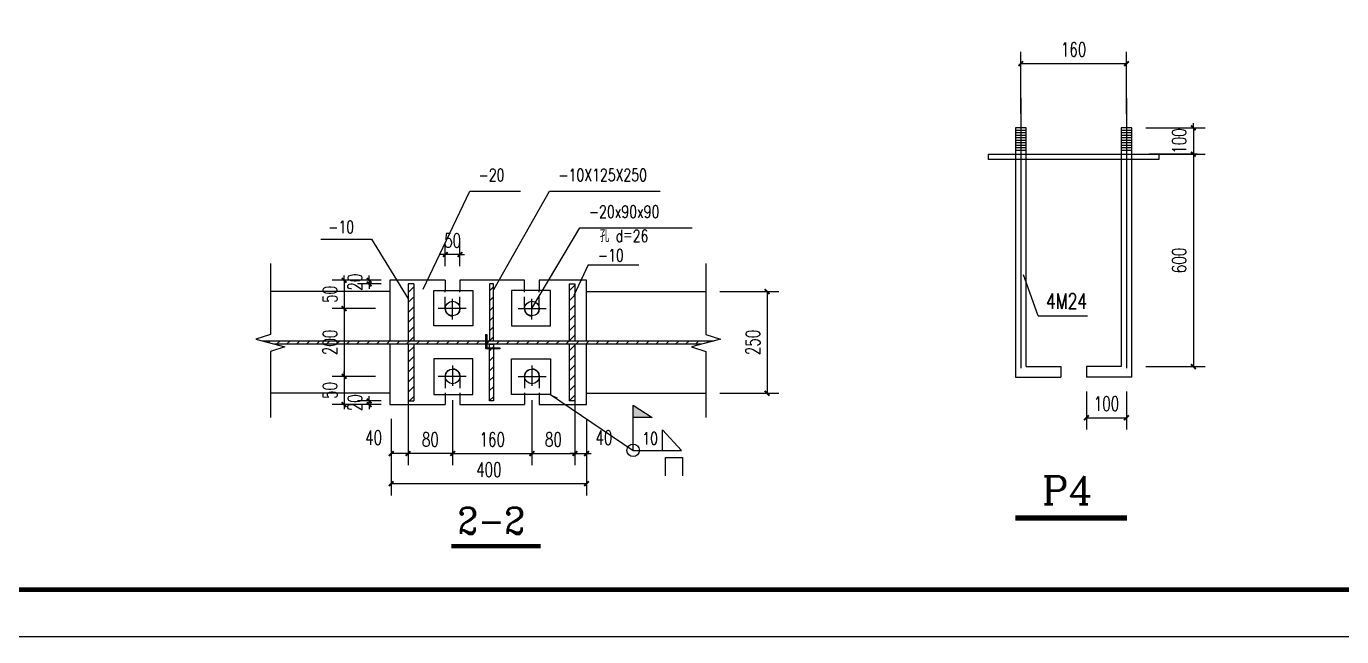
# Model space of a CAD drawing. Extents: x -695511 to 885008, y -751583 to -95266.
# Drawn here: x -16322 to 11651, y -704162 to -691197 of the extents above; entities that cross this region are included whole.
import ezdxf

# ---------------------------------------------------------------- set-up
doc = ezdxf.new("R2010")
doc.units = 0
doc.header["$LTSCALE"] = 1000
doc.header["$MEASUREMENT"] = 0
doc.linetypes.add('CENTER', pattern=[2, 1.25, -0.25, 0.25, -0.25])
doc.linetypes.add('DASH', pattern=[0.35, 0.25, -0.1])
for name, color, linetype in [('AXIS', 3, 'Continuous'), ('DIM-01', 3, 'Continuous'), ('DOTE', 1, 'Continuous'), ('hatch', 251, 'Continuous'), ('OUT', 4, 'Continuous'), ('PUB_DIM', 3, 'Continuous'), ('PUB_TEXT', 7, 'Continuous'), ('PUB_TITLE', 4, 'Continuous'), ('XT', 4, 'Continuous'), ('附属构件', 3, 'Continuous')]:
    doc.layers.add(name, color=color, linetype=linetype)
doc.styles.add('DIM_FONT', font='SIMPLEX', dxfattribs={"width": 0.7, "bigfont": 'GBCBIG'})
doc.styles.add('HZTXTWIN', font='romans', dxfattribs={"width": 0.75, "height": 400, "bigfont": 'HZTXT1.SHX'})
doc.styles.add('ROMANC', font='romanc.shx', dxfattribs={"width": 0.7, "height": 350})
doc.dimstyles.new('DIMN', dxfattribs={"dimtxt": 300, "dimasz": 100, "dimexe": 250, "dimexo": 300, "dimgap": 150, "dimtad": 1, "dimdec": 0, "dimzin": 0, "dimdsep": 46, "dimtxsty": 'DIM_FONT', "dimblk": 'ARCHTICK', "dimcen": 0.09, "dimclrt": 7, "dimazin": 2, "dimtfac": 1, "dimtdec": 0, "dimtix": 1, "dimtmove": 2, "dimatfit": 3, "dimfxl": 1, "dimtolj": 1, "dimtzin": 0, "dimarcsym": 0})
pattern_1 = [(45, (-364611.14, -680542.44), (-106.06602, 106.06602), [])]

# ---------------------------------------------------------------- blocks, each defined once
blk = doc.blocks.new('_ArchTick')
at = {"color": 0, "linetype": 'ByBlock', "const_width": 0.4}
blk.add_lwpolyline([(-0.5, -0.5), (0.5, 0.5)], dxfattribs=at)
blk = doc.blocks.new('*D246')
at = {"layer": 'Defpoints', "color": 0, "transparency": 16777216}
for p in [(7480, -693914), (7187, -698426), (8497, -698426)]:
    blk.add_point(p, dxfattribs=at)
at = {"layer": 'PUB_DIM', "color": 0, "lineweight": -2, "transparency": 16777216}
for p, q in [((7780, -693914), (8747, -693914)), ((8497, -693914), (8497, -698426)), ((7487, -698426), (8747, -698426))]:
    blk.add_line(p, q, dxfattribs=at)
at = {"layer": 'PUB_DIM', "color": 0, "linetype": 'ByBlock', "lineweight": -2, "transparency": 16777216, "xscale": 100, "yscale": 100, "zscale": 100}
for p, rotation in [((8497, -693914), 90), ((8497, -698426), 270)]:
    blk.add_blockref('_ArchTick', p, dxfattribs=dict(at, rotation=rotation))
at = {"layer": 'PUB_DIM', "color": 7, "transparency": 16777216, "insert": (8197, -696170), "char_height": 300, "attachment_point": 5, "rotation": 90, "style": 'DIM_FONT'}
blk.add_mtext('\\A1;600', dxfattribs=at)
blk = doc.blocks.new('*D247')
at = {"layer": 'Defpoints', "color": 0, "transparency": 16777216}
for p in [(7187, -693353), (7480, -693914), (8497, -693914)]:
    blk.add_point(p, dxfattribs=at)
at = {"layer": 'PUB_DIM', "color": 0, "lineweight": -2, "transparency": 16777216}
for p, q in [((7487, -693353), (8747, -693353)), ((8497, -693353), (8497, -693253)), ((8497, -693353), (8497, -693914)), ((7780, -693914), (8747, -693914)), ((8497, -693914), (8497, -694014))]:
    blk.add_line(p, q, dxfattribs=at)
at = {"layer": 'PUB_DIM', "color": 0, "linetype": 'ByBlock', "lineweight": -2, "transparency": 16777216, "xscale": 100, "yscale": 100, "zscale": 100}
for p, rotation in [((8497, -693353), 270), ((8497, -693914), 90)]:
    blk.add_blockref('_ArchTick', p, dxfattribs=dict(at, rotation=rotation))
at = {"layer": 'PUB_DIM', "color": 7, "transparency": 16777216, "insert": (8197, -693633), "char_height": 300, "attachment_point": 5, "rotation": 90, "style": 'DIM_FONT'}
blk.add_mtext('\\A1;100', dxfattribs=at)
blk = doc.blocks.new('*D248')
at = {"layer": 'Defpoints', "color": 0, "transparency": 16777216}
for p in [(7075, -691989), (4825, -693353), (7075, -693353)]:
    blk.add_point(p, dxfattribs=at)
at = {"layer": 'PUB_DIM', "color": 0, "lineweight": -2, "transparency": 16777216}
for p, q in [((4825, -693053), (4825, -691739)), ((7075, -693053), (7075, -691739)), ((4825, -691989), (7075, -691989))]:
    blk.add_line(p, q, dxfattribs=at)
at = {"layer": 'PUB_DIM', "color": 0, "linetype": 'ByBlock', "lineweight": -2, "transparency": 16777216, "xscale": 100, "yscale": 100, "zscale": 100, "rotation": 180}
blk.add_blockref('_ArchTick', (4825, -691989), dxfattribs=at)
at = {"layer": 'PUB_DIM', "color": 0, "linetype": 'ByBlock', "lineweight": -2, "transparency": 16777216, "xscale": 100, "yscale": 100, "zscale": 100}
blk.add_blockref('_ArchTick', (7075, -691989), dxfattribs=at)
at = {"layer": 'PUB_DIM', "color": 7, "transparency": 16777216, "insert": (5950, -691689), "char_height": 300, "attachment_point": 5, "style": 'DIM_FONT'}
blk.add_mtext('\\A1;160', dxfattribs=at)
blk = doc.blocks.new('*D255')
at = {"layer": 'Defpoints', "color": 0, "transparency": 16777216}
for p in [(6224, -698651), (7075, -698651), (7075, -699513)]:
    blk.add_point(p, dxfattribs=at)
at = {"layer": 'PUB_DIM', "color": 0, "lineweight": -2, "transparency": 16777216}
for p, q in [((6224, -698951), (6224, -699763)), ((7075, -698951), (7075, -699763)), ((6224, -699513), (7075, -699513))]:
    blk.add_line(p, q, dxfattribs=at)
at = {"layer": 'PUB_DIM', "color": 0, "linetype": 'ByBlock', "lineweight": -2, "transparency": 16777216, "xscale": 100, "yscale": 100, "zscale": 100, "rotation": 180}
blk.add_blockref('_ArchTick', (6224, -699513), dxfattribs=at)
at = {"layer": 'PUB_DIM', "color": 0, "linetype": 'ByBlock', "lineweight": -2, "transparency": 16777216, "xscale": 100, "yscale": 100, "zscale": 100}
blk.add_blockref('_ArchTick', (7075, -699513), dxfattribs=at)
at = {"layer": 'PUB_DIM', "color": 7, "transparency": 16777216, "insert": (6649, -699213), "char_height": 300, "attachment_point": 5, "style": 'DIM_FONT'}
blk.add_mtext('\\A1;100', dxfattribs=at)
blk = doc.blocks.new('*D256')
at = {"layer": 'Defpoints', "color": 0, "transparency": 16777216}
for p in [(-8562, -699502), (-4408, -699502), (-8562, -700914)]:
    blk.add_point(p, dxfattribs=at)
at = {"layer": 'PUB_DIM', "color": 0, "lineweight": -2, "transparency": 16777216}
for p, q in [((-8562, -699802), (-8562, -701164)), ((-4408, -699802), (-4408, -701164)), ((-4408, -700914), (-8562, -700914))]:
    blk.add_line(p, q, dxfattribs=at)
at = {"layer": 'PUB_DIM', "color": 0, "linetype": 'ByBlock', "lineweight": -2, "transparency": 16777216, "xscale": 100, "yscale": 100, "zscale": 100, "rotation": 180}
blk.add_blockref('_ArchTick', (-8562, -700914), dxfattribs=at)
at = {"layer": 'PUB_DIM', "color": 0, "linetype": 'ByBlock', "lineweight": -2, "transparency": 16777216, "xscale": 100, "yscale": 100, "zscale": 100}
blk.add_blockref('_ArchTick', (-4408, -700914), dxfattribs=at)
at = {"layer": 'PUB_DIM', "color": 7, "transparency": 16777216, "insert": (-6485, -700614), "char_height": 300, "attachment_point": 5, "style": 'DIM_FONT'}
blk.add_mtext('\\A1;400', dxfattribs=at)
blk = doc.blocks.new('*D257')
at = {"layer": 'Defpoints', "color": 0, "transparency": 16777216}
for p in [(-7256, -699106), (-5570, -699106), (-5570, -700272)]:
    blk.add_point(p, dxfattribs=at)
at = {"layer": 'PUB_DIM', "color": 0, "lineweight": -2, "transparency": 16777216}
for p, q in [((-7256, -699406), (-7256, -700522)), ((-5570, -699406), (-5570, -700522)), ((-7256, -700272), (-5570, -700272))]:
    blk.add_line(p, q, dxfattribs=at)
at = {"layer": 'PUB_DIM', "color": 0, "linetype": 'ByBlock', "lineweight": -2, "transparency": 16777216, "xscale": 100, "yscale": 100, "zscale": 100, "rotation": 180}
blk.add_blockref('_ArchTick', (-7256, -700272), dxfattribs=at)
at = {"layer": 'PUB_DIM', "color": 0, "linetype": 'ByBlock', "lineweight": -2, "transparency": 16777216, "xscale": 100, "yscale": 100, "zscale": 100}
blk.add_blockref('_ArchTick', (-5570, -700272), dxfattribs=at)
at = {"layer": 'PUB_DIM', "color": 7, "transparency": 16777216, "insert": (-6413, -699972), "char_height": 300, "attachment_point": 5, "style": 'DIM_FONT'}
blk.add_mtext('\\A1;160', dxfattribs=at)
blk = doc.blocks.new('*D258')
at = {"layer": 'Defpoints', "color": 0, "transparency": 16777216}
for p in [(-8643, -698632), (-9564, -699232), (-8643, -699232)]:
    blk.add_point(p, dxfattribs=at)
at = {"layer": 'PUB_DIM', "color": 0, "lineweight": -2, "transparency": 16777216}
for p, q in [((-8943, -698632), (-9814, -698632)), ((-9564, -698632), (-9564, -698532)), ((-9564, -698632), (-9564, -699232)), ((-8943, -699232), (-9814, -699232)), ((-9564, -699232), (-9564, -699332))]:
    blk.add_line(p, q, dxfattribs=at)
at = {"layer": 'PUB_DIM', "color": 0, "linetype": 'ByBlock', "lineweight": -2, "transparency": 16777216, "xscale": 100, "yscale": 100, "zscale": 100}
for p, rotation in [((-9564, -698632), 270), ((-9564, -699232), 90)]:
    blk.add_blockref('_ArchTick', p, dxfattribs=dict(at, rotation=rotation))
at = {"layer": 'PUB_DIM', "color": 7, "transparency": 16777216, "insert": (-9864, -698932), "char_height": 300, "attachment_point": 5, "rotation": 90, "style": 'DIM_FONT'}
blk.add_mtext('\\A1;50', dxfattribs=at)
blk = doc.blocks.new('*D259')
at = {"layer": 'Defpoints', "color": 0, "transparency": 16777216}
for p in [(-8688, -697192), (-9564, -698632), (-8593, -698632)]:
    blk.add_point(p, dxfattribs=at)
at = {"layer": 'PUB_DIM', "color": 0, "lineweight": -2, "transparency": 16777216}
for p, q in [((-8988, -697192), (-9814, -697192)), ((-9564, -697192), (-9564, -698632)), ((-8893, -698632), (-9814, -698632))]:
    blk.add_line(p, q, dxfattribs=at)
at = {"layer": 'PUB_DIM', "color": 0, "linetype": 'ByBlock', "lineweight": -2, "transparency": 16777216, "xscale": 100, "yscale": 100, "zscale": 100}
for p, rotation in [((-9564, -697192), 90), ((-9564, -698632), 270)]:
    blk.add_blockref('_ArchTick', p, dxfattribs=dict(at, rotation=rotation))
at = {"layer": 'PUB_DIM', "color": 7, "transparency": 16777216, "insert": (-9864, -697912), "char_height": 300, "attachment_point": 5, "rotation": 90, "style": 'DIM_FONT'}
blk.add_mtext('\\A1;200', dxfattribs=at)
blk = doc.blocks.new('*D260')
at = {"layer": 'Defpoints', "color": 0, "transparency": 16777216}
for p in [(-7256, -698836), (-8202, -699232), (-8202, -700272)]:
    blk.add_point(p, dxfattribs=at)
at = {"layer": 'PUB_DIM', "color": 0, "lineweight": -2, "transparency": 16777216}
for p, q in [((-7256, -699136), (-7256, -700522)), ((-8202, -699532), (-8202, -700522)), ((-7256, -700272), (-8202, -700272))]:
    blk.add_line(p, q, dxfattribs=at)
at = {"layer": 'PUB_DIM', "color": 0, "linetype": 'ByBlock', "lineweight": -2, "transparency": 16777216, "xscale": 100, "yscale": 100, "zscale": 100, "rotation": 180}
blk.add_blockref('_ArchTick', (-8202, -700272), dxfattribs=at)
at = {"layer": 'PUB_DIM', "color": 0, "linetype": 'ByBlock', "lineweight": -2, "transparency": 16777216, "xscale": 100, "yscale": 100, "zscale": 100}
blk.add_blockref('_ArchTick', (-7256, -700272), dxfattribs=at)
at = {"layer": 'PUB_DIM', "color": 7, "transparency": 16777216, "insert": (-7729, -699972), "char_height": 300, "attachment_point": 5, "style": 'DIM_FONT'}
blk.add_mtext('\\A1;80', dxfattribs=at)
blk = doc.blocks.new('*D261')
at = {"layer": 'Defpoints', "color": 0, "transparency": 16777216}
for p in [(-8593, -696592), (-9564, -697192), (-8593, -697192)]:
    blk.add_point(p, dxfattribs=at)
at = {"layer": 'PUB_DIM', "color": 0, "lineweight": -2, "transparency": 16777216}
for p, q in [((-9564, -696592), (-9564, -696492)), ((-8893, -696592), (-9814, -696592)), ((-9564, -696592), (-9564, -697192)), ((-8893, -697192), (-9814, -697192)), ((-9564, -697192), (-9564, -697292))]:
    blk.add_line(p, q, dxfattribs=at)
at = {"layer": 'PUB_DIM', "color": 0, "linetype": 'ByBlock', "lineweight": -2, "transparency": 16777216, "xscale": 100, "yscale": 100, "zscale": 100}
for p, rotation in [((-9564, -696592), 270), ((-9564, -697192), 90)]:
    blk.add_blockref('_ArchTick', p, dxfattribs=dict(at, rotation=rotation))
at = {"layer": 'PUB_DIM', "color": 7, "transparency": 16777216, "insert": (-9864, -696892), "char_height": 300, "attachment_point": 5, "rotation": 90, "style": 'DIM_FONT'}
blk.add_mtext('\\A1;50', dxfattribs=at)
blk = doc.blocks.new('*D262')
at = {"layer": 'Defpoints', "color": 0, "transparency": 16777216}
for p in [(-1871, -696832), (-1871, -698992), (-569, -698992)]:
    blk.add_point(p, dxfattribs=at)
at = {"layer": 'PUB_DIM', "color": 0, "lineweight": -2, "transparency": 16777216}
for p, q in [((-1571, -696832), (-319, -696832)), ((-569, -696832), (-569, -698992)), ((-1571, -698992), (-319, -698992))]:
    blk.add_line(p, q, dxfattribs=at)
at = {"layer": 'PUB_DIM', "color": 0, "linetype": 'ByBlock', "lineweight": -2, "transparency": 16777216, "xscale": 100, "yscale": 100, "zscale": 100}
for p, rotation in [((-569, -696832), 90), ((-569, -698992), 270)]:
    blk.add_blockref('_ArchTick', p, dxfattribs=dict(at, rotation=rotation))
at = {"layer": 'PUB_DIM', "color": 7, "transparency": 16777216, "insert": (-869, -697912), "char_height": 300, "attachment_point": 5, "rotation": 90, "style": 'DIM_FONT'}
blk.add_mtext('\\A1;250', dxfattribs=at)
blk = doc.blocks.new('*D263')
at = {"layer": 'Defpoints', "color": 0, "transparency": 16777216}
for p in [(-5570, -698836), (-4655, -699232), (-4655, -700272)]:
    blk.add_point(p, dxfattribs=at)
at = {"layer": 'PUB_DIM', "color": 0, "lineweight": -2, "transparency": 16777216}
for p, q in [((-5570, -699136), (-5570, -700522)), ((-4655, -699532), (-4655, -700522)), ((-5570, -700272), (-4655, -700272))]:
    blk.add_line(p, q, dxfattribs=at)
at = {"layer": 'PUB_DIM', "color": 0, "linetype": 'ByBlock', "lineweight": -2, "transparency": 16777216, "xscale": 100, "yscale": 100, "zscale": 100, "rotation": 180}
blk.add_blockref('_ArchTick', (-5570, -700272), dxfattribs=at)
at = {"layer": 'PUB_DIM', "color": 0, "linetype": 'ByBlock', "lineweight": -2, "transparency": 16777216, "xscale": 100, "yscale": 100, "zscale": 100}
blk.add_blockref('_ArchTick', (-4655, -700272), dxfattribs=at)
at = {"layer": 'PUB_DIM', "color": 7, "transparency": 16777216, "insert": (-5112, -699972), "char_height": 300, "attachment_point": 5, "style": 'DIM_FONT'}
blk.add_mtext('\\A1;80', dxfattribs=at)
blk = doc.blocks.new('*D264')
at = {"layer": 'Defpoints', "color": 0, "transparency": 16777216}
for p in [(-8202, -698836), (-8562, -699232), (-8562, -700272)]:
    blk.add_point(p, dxfattribs=at)
at = {"layer": 'PUB_DIM', "color": 0, "lineweight": -2, "transparency": 16777216}
for p, q in [((-8202, -699136), (-8202, -700522)), ((-8562, -699532), (-8562, -700522)), ((-8202, -700272), (-8562, -700272))]:
    blk.add_line(p, q, dxfattribs=at)
at = {"layer": 'PUB_DIM', "color": 0, "linetype": 'ByBlock', "lineweight": -2, "transparency": 16777216, "xscale": 100, "yscale": 100, "zscale": 100, "rotation": 180}
blk.add_blockref('_ArchTick', (-8562, -700272), dxfattribs=at)
at = {"layer": 'PUB_DIM', "color": 0, "linetype": 'ByBlock', "lineweight": -2, "transparency": 16777216, "xscale": 100, "yscale": 100, "zscale": 100}
blk.add_blockref('_ArchTick', (-8202, -700272), dxfattribs=at)
at = {"layer": 'PUB_DIM', "color": 7, "transparency": 16777216, "insert": (-8937, -699934), "char_height": 300, "attachment_point": 5, "style": 'DIM_FONT'}
blk.add_mtext('\\A1;40', dxfattribs=at)
blk = doc.blocks.new('*D265')
at = {"layer": 'Defpoints', "color": 0, "transparency": 16777216}
for p in [(-4655, -698836), (-4408, -699232), (-4408, -700272)]:
    blk.add_point(p, dxfattribs=at)
at = {"layer": 'PUB_DIM', "color": 0, "lineweight": -2, "transparency": 16777216}
for p, q in [((-4655, -699136), (-4655, -700522)), ((-4408, -699532), (-4408, -700522)), ((-4655, -700272), (-4755, -700272)), ((-4655, -700272), (-4408, -700272)), ((-4408, -700272), (-4308, -700272))]:
    blk.add_line(p, q, dxfattribs=at)
at = {"layer": 'PUB_DIM', "color": 0, "linetype": 'ByBlock', "lineweight": -2, "transparency": 16777216, "xscale": 100, "yscale": 100, "zscale": 100}
blk.add_blockref('_ArchTick', (-4655, -700272), dxfattribs=at)
at = {"layer": 'PUB_DIM', "color": 0, "linetype": 'ByBlock', "lineweight": -2, "transparency": 16777216, "xscale": 100, "yscale": 100, "zscale": 100, "rotation": 180}
blk.add_blockref('_ArchTick', (-4408, -700272), dxfattribs=at)
at = {"layer": 'PUB_DIM', "color": 7, "transparency": 16777216, "insert": (-4038, -699934), "char_height": 300, "attachment_point": 5, "style": 'DIM_FONT'}
blk.add_mtext('\\A1;40', dxfattribs=at)
blk = doc.blocks.new('*D266')
at = {"layer": 'Defpoints', "color": 0, "transparency": 16777216}
for p in [(-7412, -696045), (-7412, -696592), (-7100, -696592)]:
    blk.add_point(p, dxfattribs=at)
at = {"layer": 'PUB_DIM', "color": 0, "lineweight": -2, "transparency": 16777216}
for p, q in [((-7412, -696292), (-7412, -695795)), ((-7100, -696292), (-7100, -695795)), ((-7412, -696045), (-7512, -696045)), ((-7100, -696045), (-7412, -696045)), ((-7100, -696045), (-7000, -696045))]:
    blk.add_line(p, q, dxfattribs=at)
at = {"layer": 'PUB_DIM', "color": 0, "linetype": 'ByBlock', "lineweight": -2, "transparency": 16777216, "xscale": 100, "yscale": 100, "zscale": 100}
for p, rotation in [((-7412, -696045), 4.27571e-11), ((-7100, -696045), 180.0000000000427)]:
    blk.add_blockref('_ArchTick', p, dxfattribs=dict(at, rotation=rotation))
at = {"layer": 'PUB_DIM', "color": 7, "transparency": 16777216, "insert": (-7256, -695745), "char_height": 300, "attachment_point": 5, "style": 'DIM_FONT'}
blk.add_mtext('\\A1;50', dxfattribs=at)
blk = doc.blocks.new('*D267')
at = {"layer": 'Defpoints', "color": 0, "transparency": 16777216}
for p in [(-9031, -696670), (-8477, -696592), (-8477, -696670)]:
    blk.add_point(p, dxfattribs=at)
at = {"layer": 'PUB_DIM', "color": 0, "lineweight": -2, "transparency": 16777216}
for p, q in [((-9031, -696592), (-9031, -696492)), ((-8777, -696592), (-9281, -696592)), ((-8777, -696670), (-9281, -696670)), ((-9031, -696592), (-9031, -696670)), ((-9031, -696670), (-9031, -696770))]:
    blk.add_line(p, q, dxfattribs=at)
at = {"layer": 'PUB_DIM', "color": 0, "linetype": 'ByBlock', "lineweight": -2, "transparency": 16777216, "xscale": 100, "yscale": 100, "zscale": 100}
for p, rotation in [((-9031, -696592), 270), ((-9031, -696670), 90)]:
    blk.add_blockref('_ArchTick', p, dxfattribs=dict(at, rotation=rotation))
at = {"layer": 'PUB_DIM', "color": 7, "transparency": 16777216, "insert": (-9331, -696631), "char_height": 300, "attachment_point": 5, "rotation": 90, "style": 'DIM_FONT'}
blk.add_mtext('\\A1;20', dxfattribs=at)
blk = doc.blocks.new('*D268')
at = {"layer": 'Defpoints', "color": 0, "transparency": 16777216}
for p in [(-9031, -699155), (-8477, -699155), (-8477, -699232)]:
    blk.add_point(p, dxfattribs=at)
at = {"layer": 'PUB_DIM', "color": 0, "lineweight": -2, "transparency": 16777216}
for p, q in [((-8777, -699155), (-9281, -699155)), ((-8777, -699232), (-9281, -699232)), ((-9031, -699155), (-9031, -699055)), ((-9031, -699232), (-9031, -699155)), ((-9031, -699232), (-9031, -699332))]:
    blk.add_line(p, q, dxfattribs=at)
at = {"layer": 'PUB_DIM', "color": 0, "linetype": 'ByBlock', "lineweight": -2, "transparency": 16777216, "xscale": 100, "yscale": 100, "zscale": 100}
for p, rotation in [((-9031, -699155), 270), ((-9031, -699232), 90)]:
    blk.add_blockref('_ArchTick', p, dxfattribs=dict(at, rotation=rotation))
at = {"layer": 'PUB_DIM', "color": 7, "transparency": 16777216, "insert": (-9331, -699194), "char_height": 300, "attachment_point": 5, "rotation": 90, "style": 'DIM_FONT'}
blk.add_mtext('\\A1;20', dxfattribs=at)

msp = doc.modelspace()

# ---------------------------------------------------------------- hatches: boundary and pattern name
at = {"layer": 'XT'}
h = msp.add_hatch(dxfattribs=at)
h.set_pattern_fill('ANSI31', scale=1200, style=0)
h.set_pattern_definition(pattern_1)
h.paths.add_polyline_path([(-4655, -696670), (-4775, -696670), (-4775, -697876.3), (-4655, -697876.3)])
h.paths.add_polyline_path([(-6386.5, -696670), (-6470.3, -696670), (-6470.3, -697876.3), (-6386.5, -697876.3)])
h.paths.add_polyline_path([(-6386.5, -697948.3), (-6470.3, -697948.3), (-6470.3, -699154.7), (-6386.5, -699154.7)])
h.paths.add_polyline_path([(-8081.8, -696670), (-8201.8, -696670), (-8201.8, -697876.3), (-8081.8, -697876.3)])
h.paths.add_polyline_path([(-8201.8, -699154.7), (-8081.8, -699154.7), (-8081.8, -697948.3), (-8201.8, -697948.3)])
h = msp.add_hatch(dxfattribs=at)
h.set_pattern_fill('ANSI31', scale=1200, style=0)
h.set_pattern_definition(pattern_1)
h.paths.add_polyline_path([(-1957.8, -697948.3), (-1693.8, -697876.3), (-11307, -697876.3), (-11043, -697948.3)])
h.paths.add_polyline_path([(-9957.8, -698200), (-9957.8, -697624.7), (-9620.3, -697624.7), (-9620.3, -698200)], flags=9)
h = msp.add_hatch(dxfattribs=at)
h.set_pattern_fill('ANSI31', scale=1200, style=0)
h.set_pattern_definition(pattern_1)
h.paths.add_polyline_path([(-4655, -697948.3), (-4775, -697948.3), (-4775, -699154.7), (-4655, -699154.7)])

# ---------------------------------------------------------------- linework, layer by layer
at = {"color": 1, "linetype": 'DASH'}
for p, q in [((-7412.1, -697192.3), (-7412.1, -696809.5)), ((-7100.1, -697192.3), (-7100.1, -696809.5)), ((-5725.6, -697192.3), (-5725.6, -696809.5)), ((-5413.6, -697192.3), (-5413.6, -696809.5)), ((-7412.1, -698632.3), (-7412.1, -699015.2)), ((-7100.1, -698632.3), (-7100.1, -699015.2)), ((-5725.6, -698632.3), (-5725.6, -699015.2)), ((-5413.6, -698632.3), (-5413.6, -699015.2))]:
    msp.add_line(p, q, dxfattribs=at)
at = {"color": 2}
msp.add_lwpolyline([(-6249.5, -698045.7), (-6549.5, -698045.7), (-6549.5, -697745.7), (-6529.5, -697745.7), (-6529.5, -698025.7), (-6249.5, -698025.7)], close=True, dxfattribs=at)
for centre in [(-7256.1, -697192.3), (-5569.6, -697192.3), (-7256.1, -698632.3), (-5569.6, -698632.3)]:
    msp.add_circle(centre, 156)
at = {"layer": 'AXIS'}
for p, q in [((-7880.2, -696778.2), (-6892.3, -694696.1)), ((-6892.3, -694696.1), (-5811.9, -694696.1)), ((-6382.7, -696790.2), (-5195.3, -694696.1)), ((-5195.3, -694696.1), (-2843.3, -694696.1)), ((-5569.6, -697192.3), (-4547.4, -695476.3)), ((-4547.4, -695476.3), (-2159.1, -695476.3)), ((-10061.3, -695717.9), (-8980.9, -695717.9)), ((-8980.9, -695717.9), (-8201.8, -696987.1)), ((-4376.8, -696266), (-4679.8, -696916.9)), ((-4376.8, -696266), (-3296.3, -696266))]:
    msp.add_line(p, q, dxfattribs=at)
at = {"layer": 'Defpoints', "color": 0, "linetype": 'ByBlock'}
for p in [(7086.2, -692586.6), (4836.1, -692615.8)]:
    msp.add_point(p, dxfattribs=at)
at = {"layer": 'DIM-01'}
for p, q in [((-11130.3, -696234.1), (-11130.3, -697742.4)), ((-1870.5, -696234.1), (-1870.5, -697742.4)), ((5195.7, -697345.1), (4885.6, -696477.2)), ((5195.7, -697345.1), (6247.5, -697345.1)), ((-11130.3, -697742.4), (-11438.5, -697840.5)), ((-11438.5, -697840.5), (-10822, -698008.6)), ((-1562.3, -697840.5), (-2178.8, -698008.6)), ((-1870.5, -697742.4), (-1562.3, -697840.5)), ((-10822, -698008.6), (-11130.3, -698106.7)), ((-11130.3, -698106.7), (-11130.3, -699505.3)), ((-2178.8, -698008.6), (-1870.5, -698106.7)), ((-1870.5, -698106.7), (-1870.5, -699505.3))]:
    msp.add_line(p, q, dxfattribs=at)
at = {"layer": 'DOTE'}
for p, q in [((-7256.1, -697424.3), (-7256.1, -696988.7)), ((-5569.6, -697424.3), (-5569.6, -696988.7)), ((-6965.6, -697192.3), (-7562.7, -697192.3)), ((-5860.1, -697192.3), (-5263.1, -697192.3)), ((-7256.1, -698400.4), (-7256.1, -698836)), ((-5569.6, -698400.4), (-5569.6, -698836)), ((-6965.6, -698632.3), (-7562.7, -698632.3)), ((-5860.1, -698632.3), (-5263.1, -698632.3))]:
    msp.add_line(p, q, dxfattribs=at)
at = {"layer": 'hatch', "ltscale": 0.5}
msp.add_line((-3015.6, -699510), (-3415.9, -699510), dxfattribs=at)
msp.add_solid([(-5172.7, -699015.2), (-5016.5, -699085.3), (-5046.5, -699112.6)], dxfattribs=at)
at = {"layer": 'OUT'}
for p, q in [((-7412.1, -696592.3), (-7412.1, -696809.5)), ((-7100.1, -696592.3), (-7100.1, -696809.5)), ((-5725.6, -696809.5), (-5725.6, -696592.3)), ((-5413.6, -696592.3), (-5413.6, -696809.5)), ((-7412.1, -699015.2), (-7412.1, -699232.3)), ((-7100.1, -699015.2), (-7100.1, -699232.3)), ((-5725.6, -699015.2), (-5725.6, -699232.3)), ((-5413.6, -699015.2), (-5413.6, -699232.3))]:
    msp.add_line(p, q, dxfattribs=at)
for points in [[(-6824.1, -697561), (-7653, -697561), (-7653, -696809.5), (-6824.1, -696809.5)], [(-6470.3, -697876.3), (-6386.5, -697876.3), (-6386.5, -696670), (-6470.3, -696670)], [(-6001.6, -697561), (-5172.7, -697561), (-5172.7, -696809.5), (-6001.6, -696809.5)], [(-6470.3, -697948.3), (-6386.5, -697948.3), (-6386.5, -699154.7), (-6470.3, -699154.7)], [(-6824.1, -698263.7), (-7653, -698263.7), (-7653, -699015.2), (-6824.1, -699015.2)], [(-6001.6, -698263.7), (-5172.7, -698263.7), (-5172.7, -699015.2), (-6001.6, -699015.2)]]:
    msp.add_lwpolyline(points, close=True, dxfattribs=at)
at = {"layer": 'PUB_DIM'}
for p, q in [((-5172.7, -699015.2), (-3415.9, -700204.3)), ((-3415.9, -700204.3), (-3415.9, -699241.5)), ((-3415.9, -699241.5), (-3015.6, -699510)), ((-2790.7, -699767.6), (-2390.1, -700204.3)), ((-2790.7, -700204.3), (-2790.7, -699767.6)), ((-3415.9, -700204.3), (-2390.1, -700204.3)), ((-2725.2, -700747.3), (-2725.2, -700358.4)), ((-2725.2, -700358.4), (-2369.1, -700358.4)), ((-2369.1, -700358.4), (-2369.1, -700747.3))]:
    msp.add_line(p, q, dxfattribs=at)
msp.add_circle((-3415.9, -700204.3), 132.8, dxfattribs=at)
msp.add_solid([(-3415.9, -699241.5), (-3015.6, -699510), (-3415.9, -699510)], dxfattribs=at)
at = {"layer": 'PUB_TEXT'}
for points, const_width in [([(4713.1, -701640.9), (7083.8, -701640.9)], 117), ([(-7281.9, -702239.1), (-5385.3, -702239.1)], 93.6)]:
    msp.add_lwpolyline(points, dxfattribs=dict(at, const_width=const_width))
at = {"layer": 'PUB_TITLE'}
msp.add_lwpolyline([(-44295, -704162.5), (60805, -704162.5), (60805, -644762.5), (-44295, -644762.5)], close=True, dxfattribs=at)
at = {"layer": 'PUB_TITLE', "const_width": 100}
msp.add_lwpolyline([(-41795, -703162.5), (59805, -703162.5), (59805, -645762.5), (-41795, -645762.5)], close=True, dxfattribs=at)
at = {"layer": 'XT'}
for p, q in [((-7412.1, -696592.3), (-8592.8, -696592.3)), ((-8592.8, -696592.3), (-8592.8, -697876.3)), ((-8081.8, -696670), (-8201.8, -696670)), ((-8201.8, -696670), (-8201.8, -697876.3)), ((-8201.8, -696670), (-8201.8, -697876.3)), ((-8081.8, -696670), (-8081.8, -697876.3)), ((-5725.6, -696592.3), (-7100.1, -696592.3)), ((-4408, -696592.3), (-5413.6, -696592.3)), ((-4775, -696670), (-4775, -697876.3)), ((-4775, -696670), (-4655, -696670)), ((-4655, -696670), (-4655, -697876.3)), ((-4655, -696670), (-4655, -697876.3)), ((-4408, -697876.3), (-4408, -696592.3)), ((-8592.8, -696832.3), (-11130.3, -696832.3)), ((-4408, -696832.3), (-1870.5, -696832.3)), ((-11307, -697876.3), (-1693.8, -697876.3)), ((-1957.8, -697948.3), (-11043, -697948.3)), ((-8592.8, -697948.3), (-8592.8, -699232.3)), ((-8201.8, -697948.3), (-8201.8, -699154.7)), ((-8201.8, -697948.3), (-8201.8, -699154.7)), ((-8081.8, -697948.3), (-8081.8, -699154.7)), ((-4775, -697948.3), (-4775, -699154.7)), ((-4655, -697948.3), (-4655, -699154.7)), ((-4655, -697948.3), (-4655, -699154.7)), ((-4408, -699232.3), (-4408, -697948.3)), ((-8592.8, -698992.3), (-11130.3, -698992.3)), ((-4408, -698992.3), (-1870.5, -698992.3)), ((-8592.8, -699232.3), (-7412.1, -699232.3)), ((-8201.8, -699154.7), (-8081.8, -699154.7)), ((-7100.1, -699232.3), (-5725.6, -699232.3)), ((-5413.6, -699232.3), (-4408, -699232.3)), ((-4655, -699154.7), (-4775, -699154.7))]:
    msp.add_line(p, q, dxfattribs=at)
at = {"layer": 'XT', "color": 1, "linetype": 'DASH'}
for centre, start, end in [((-7256.1, -697192.3), 180, 0), ((-5569.6, -697192.3), 180, 0), ((-7256.1, -698632.3), 0, 180), ((-5569.6, -698632.3), 0, 180)]:
    msp.add_arc(centre, 156, start, end, dxfattribs=at)
at = {"layer": '附属构件', "color": 1, "linetype": 'CENTER', "ltscale": 1000}
for p, q in [((4825.5, -692726), (4825.5, -698460)), ((7074.7, -692726), (7074.7, -698460))]:
    msp.add_line(p, q, dxfattribs=at)
at = {"layer": '附属构件'}
for p, q in [((4713.1, -693352.6), (4713.1, -698650.7)), ((4937.8, -693352.6), (4713.1, -693352.6)), ((4937.8, -693405.9), (4713.1, -693405.9)), ((4937.8, -698425.7), (4937.8, -693352.6)), ((6962.4, -693352.6), (6962.4, -698425.7)), ((7187.1, -693352.6), (6962.4, -693352.6)), ((7187.1, -693405.9), (6962.4, -693405.9)), ((7187.1, -698650.7), (7187.1, -693352.6)), ((4937.8, -693459.1), (4713.1, -693459.1)), ((4937.8, -693512.4), (4713.1, -693512.4)), ((4937.8, -693565.6), (4713.1, -693565.6)), ((4937.8, -693618.9), (4713.1, -693618.9)), ((4937.8, -693672.1), (4713.1, -693672.1)), ((4937.8, -693725.4), (4713.1, -693725.4)), ((7187.1, -693459.1), (6962.4, -693459.1)), ((7187.1, -693512.4), (6962.4, -693512.4)), ((7187.1, -693565.6), (6962.4, -693565.6)), ((7187.1, -693618.9), (6962.4, -693618.9)), ((7187.1, -693672.1), (6962.4, -693672.1)), ((7187.1, -693725.4), (6962.4, -693725.4)), ((4140, -693914.3), (7760.2, -693914.3)), ((4140, -694025.6), (4140, -693914.3)), ((4937.8, -693778.6), (4713.1, -693778.6)), ((4937.8, -693831.9), (4713.1, -693831.9)), ((7187.1, -693778.6), (6962.4, -693778.6)), ((7187.1, -693831.9), (6962.4, -693831.9)), ((8585, -693914.3), (7555.4, -693914.3)), ((7760.2, -693914.3), (7760.2, -694025.6)), ((7760.2, -694025.6), (4140, -694025.6)), ((4937.8, -698425.7), (5676, -698425.7)), ((5676, -698425.7), (5676, -698650.7)), ((6224.2, -698425.7), (6224.2, -698650.7)), ((6962.4, -698425.7), (6224.2, -698425.7)), ((4713.1, -698650.7), (5676, -698650.7)), ((7187.1, -698650.7), (6224.2, -698650.7))]:
    msp.add_line(p, q, dxfattribs=at)

# ---------------------------------------------------------------- texts
at = {"layer": 'PUB_TEXT'}
for s, height, style, width, p in [('-20', 259.2, 'HZTXTWIN', 0.75, (-6703.2, -694482.9)), ('-10X125X250', 259.2, 'HZTXTWIN', 0.75, (-5006.2, -694482.9)), ('-20x90x90', 259.2, 'HZTXTWIN', 0.75, (-4358.3, -695263.1)), ('-10', 259.2, 'HZTXTWIN', 0.75, (-9900.2, -695587.5)), ('孔 d＝26', 259.2, 'HZTXTWIN', 0.75, (-4125.8, -695778.1)), ('-10', 259.2, 'HZTXTWIN', 0.75, (-4166.2, -696190.8)), ('4M24', 324, 'HZTXTWIN', 0.75, (5366.2, -697196.8)), ('10', 259.2, 'HZTXTWIN', 0.75, (-3222.8, -700080.2)), ('2-2', 561.6, 'ROMANC', 0.9, (-7149.3, -701977.7))]:
    msp.add_text(s, height=height, dxfattribs=dict(at, style=style, width=width)).set_placement(p)
at = {"layer": 'PUB_TEXT', "style": 'ROMANC'}
msp.add_text('P4', height=600, dxfattribs=at).set_placement((5276.6, -701350.3))

# ---------------------------------------------------------------- dimensions: what is measured, and where the dimension line sits
at = {"layer": 'PUB_DIM'}
dim = msp.add_linear_dim(base=(7074.7, -691988.8), p1=(4825.5, -693352.6), p2=(7074.7, -693352.6), text='160', dimstyle='DIMN', dxfattribs=at)
dim.commit()
dim.dimension.update_dxf_attribs({"geometry": '*D248', "text_midpoint": (5950.1, -691688.8)})
for base, p1, p2, text, picture, middle in [((8496.8, -693914.3), (7187.1, -693352.6), (7479.9, -693914.3), '100', '*D247', (8196.8, -693633.5)), ((8496.8, -698425.7), (7479.9, -693914.3), (7187.1, -698425.7), '600', '*D246', (8196.8, -696170))]:
    dim = msp.add_linear_dim(base=base, p1=p1, p2=p2, angle=270, text=text, dimstyle='DIMN', dxfattribs=at)
    dim.commit()
    dim.dimension.update_dxf_attribs({"geometry": picture, "text_midpoint": middle})
for p1, p2, distance, text, picture, middle in [((-7100.1, -696592.3), (-7412.1, -696592.3), -547.4, '50', '*D266', (-7256.1, -695744.9)), ((6224.2, -698650.7), (7074.7, -698650.7), -862, '100', '*D255', (6649.5, -699212.7))]:
    dim = msp.add_aligned_dim(p1=p1, p2=p2, distance=distance, text=text, dimstyle='DIMN', dxfattribs=at)
    dim.commit()
    dim.dimension.update_dxf_attribs({"geometry": picture, "text_midpoint": middle})
for base, p1, p2, angle, text, picture, middle in [((-9564.1, -697192.3), (-8592.8, -696592.3), (-8592.8, -697192.3), 90, '50', '*D261', (-9864.1, -696892.3)), ((-9030.6, -696670), (-8477.4, -696592.3), (-8477.4, -696670), 90, '20', '*D267', (-9330.6, -696631.2)), ((-569.2, -698992.3), (-1870.5, -696832.3), (-1870.5, -698992.3), 90, '250', '*D262', (-869.2, -697912.3)), ((-9564.1, -698632.3), (-8687.6, -697192.3), (-8592.8, -698632.3), 90, '200', '*D259', (-9864.1, -697912.3)), ((-9564.1, -699232.3), (-8643.3, -698632.3), (-8643.3, -699232.3), 90, '50', '*D258', (-9864.1, -698932.3)), ((-9030.6, -699154.7), (-8477.4, -699232.3), (-8477.4, -699154.7), 270, '20', '*D268', (-9330.6, -699193.5))]:
    dim = msp.add_linear_dim(base=base, p1=p1, p2=p2, angle=angle, text=text, dimstyle='DIMN', override={"dimlfac": 0.333333}, dxfattribs=at)
    dim.commit()
    dim.dimension.update_dxf_attribs({"geometry": picture, "text_midpoint": middle})
for base, p1, p2, picture, middle in [((-8561.8, -700271.9), (-8201.8, -698836), (-8561.8, -699232.3), '*D264', (-8936.5, -699934.4)), ((-4408, -700271.9), (-4655, -698836), (-4408, -699232.3), '*D265', (-4038.3, -699934.4))]:
    dim = msp.add_linear_dim(base=base, p1=p1, p2=p2, text='40', dimstyle='DIMN', override={"dimlfac": 0.333333}, dxfattribs=at)
    dim.commit()
    dim.dimension.update_dxf_attribs({"geometry": picture, "text_midpoint": middle, "dimtype": 160})
for base, p1, p2, text, picture, middle in [((-8201.8, -700271.9), (-7256.1, -698836), (-8201.8, -699232.3), '80', '*D260', (-7728.9, -699971.9)), ((-4655, -700271.9), (-5569.6, -698836), (-4655, -699232.3), '80', '*D263', (-5112.3, -699971.9)), ((-5569.6, -700271.9), (-7256.1, -699106), (-5569.6, -699106), '160', '*D257', (-6412.9, -699971.9)), ((-8561.8, -700914.5), (-4408, -699502.3), (-8561.8, -699502.3), '400', '*D256', (-6484.9, -700614.5))]:
    dim = msp.add_linear_dim(base=base, p1=p1, p2=p2, text=text, dimstyle='DIMN', override={"dimlfac": 0.333333}, dxfattribs=at)
    dim.commit()
    dim.dimension.update_dxf_attribs({"geometry": picture, "text_midpoint": middle})

doc.saveas('drawing.dxf')
